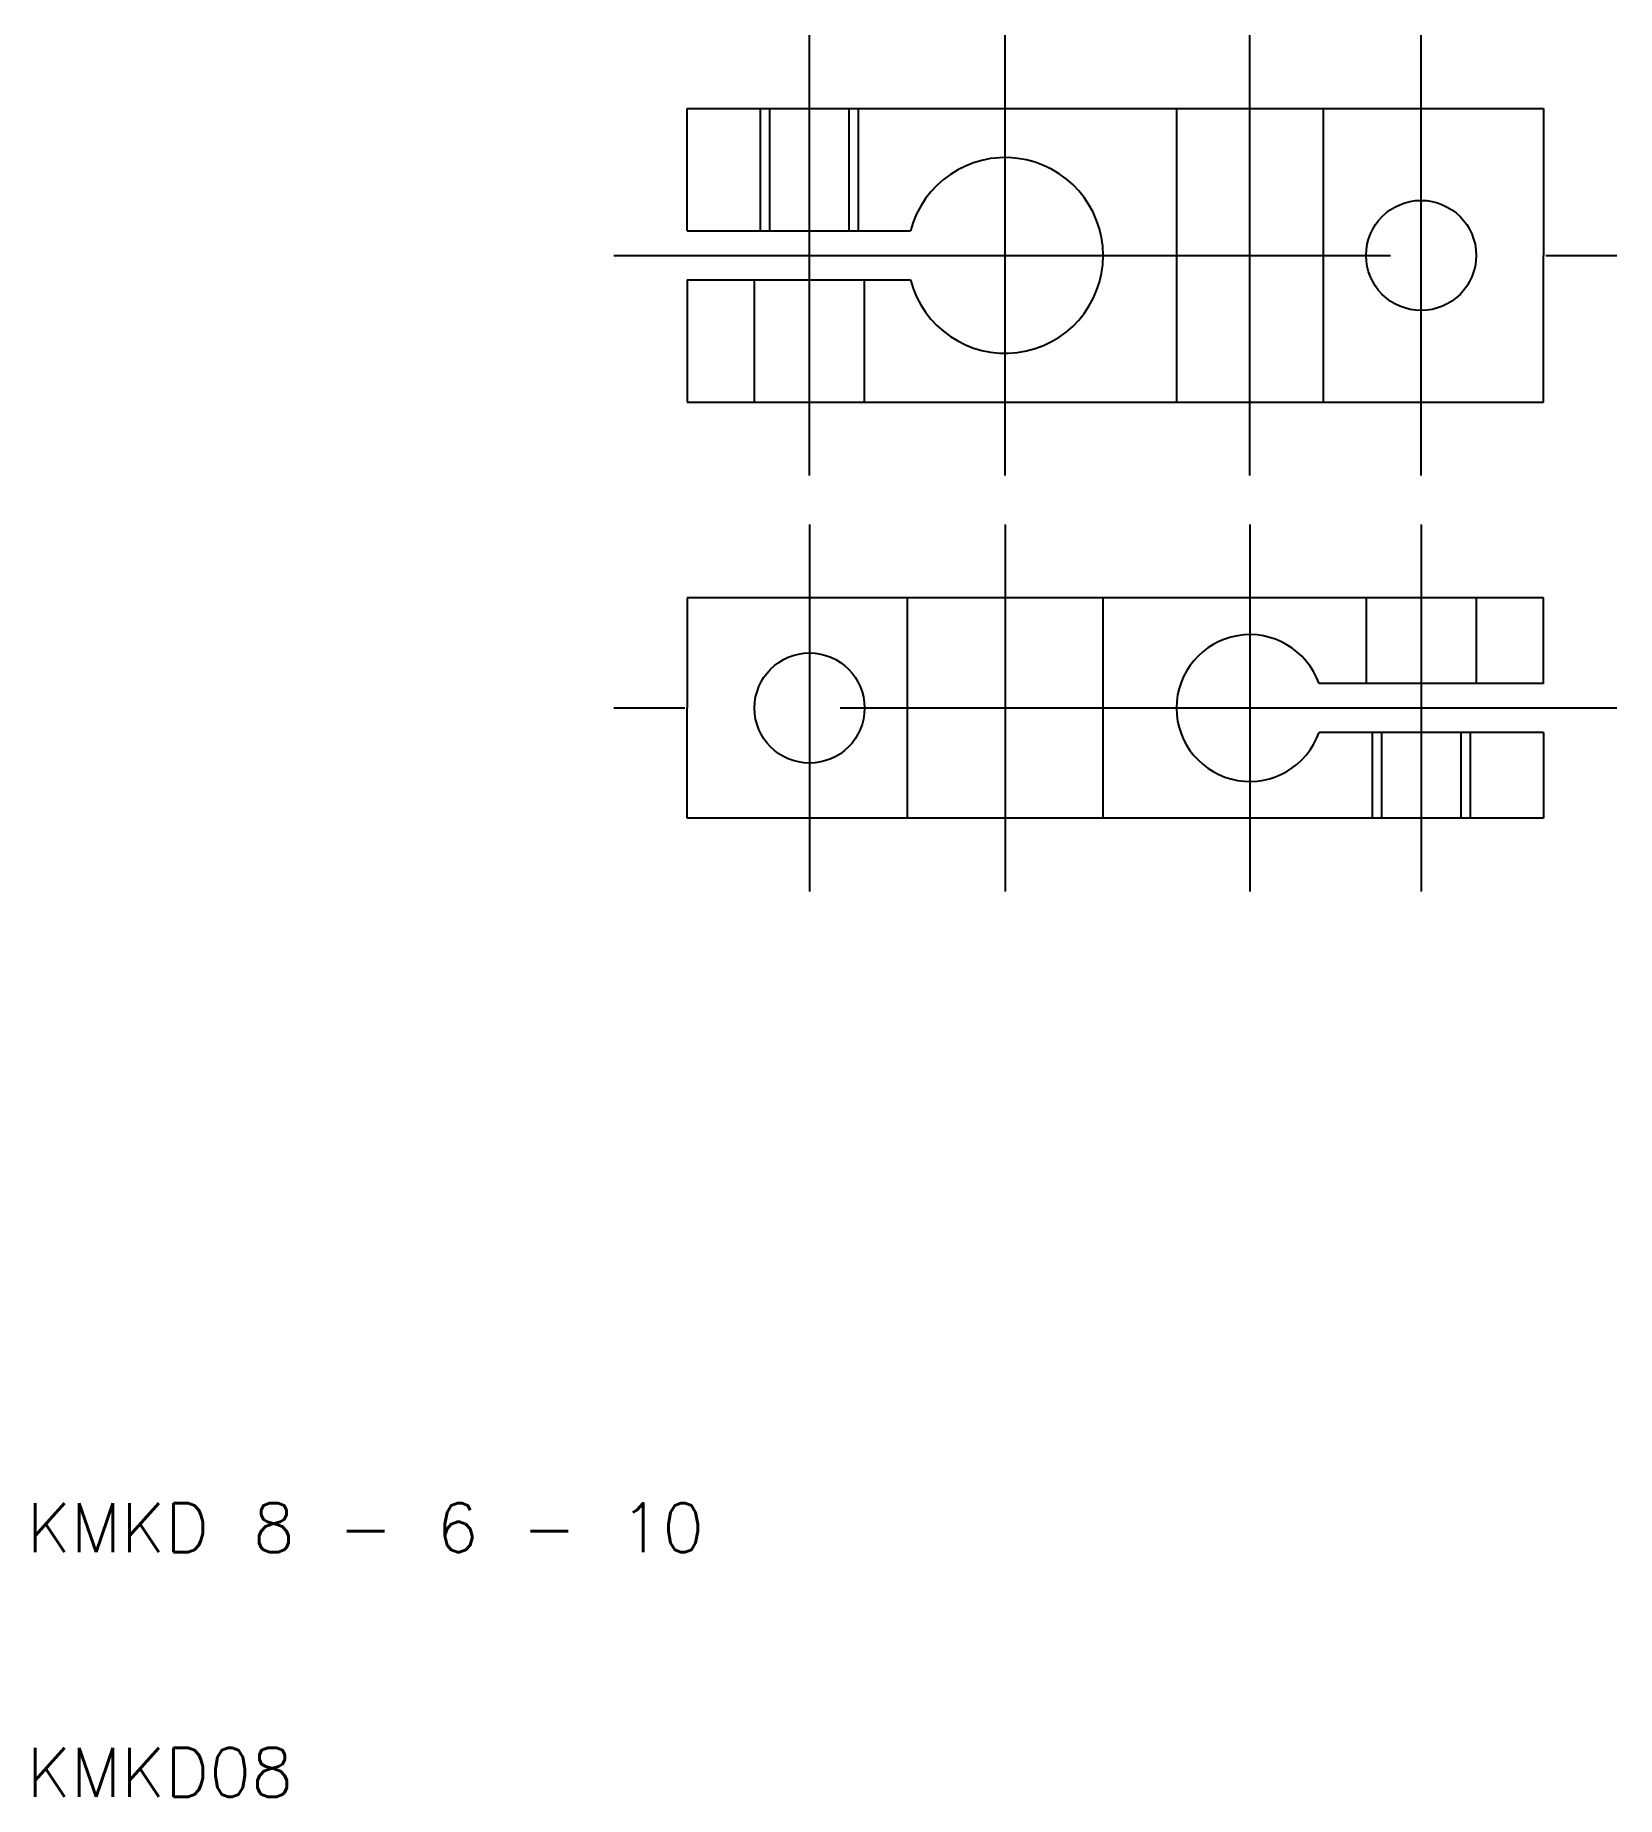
# Model space of a CAD drawing. Extents: x 10.3 to 75, y 10 to 82.
import ezdxf

# ---------------------------------------------------------------- set-up
doc = ezdxf.new("R2010")
doc.units = 0
doc.linetypes.add('CENTER', pattern=[50.8, 31.75, -6.35, 6.35, -6.35])
doc.linetypes.add('DASHED', pattern=[19.05, 12.7, -6.35])
doc.layers.get('0').update_dxf_attribs({"linetype": 'CONTINUOUS'})
doc.layers.add('CENTER', color=1, linetype='CENTER')
doc.styles.get("Standard").update_dxf_attribs({"font": 'txt.shx'})

msp = doc.modelspace()

# ---------------------------------------------------------------- linework, layer by layer
for p, q in [((37, 79), (72, 79)), ((37, 74), (37, 79)), ((72, 79), (72, 73)), ((37, 74), (46.127, 74)), ((72, 67), (72, 73)), ((37, 72), (46.127, 72)), ((37, 72), (37, 67)), ((37, 67), (72, 67)), ((72, 59), (37, 59)), ((37, 59), (37, 54.5)), ((72, 55.5), (72, 59)), ((72, 55.5), (62.828, 55.5)), ((37, 50), (37, 54.5)), ((72, 53.5), (62.828, 53.5)), ((72, 53.5), (72, 50)), ((72, 50), (37, 50))]:
    msp.add_line(p, q)
at = {"color": 3, "linetype": 'DASHED'}
for p, q in [((40, 74), (40, 79)), ((40.379, 74), (40.379, 79)), ((43.621, 74), (43.621, 79)), ((44, 74), (44, 79)), ((57, 79), (57, 67)), ((63, 79), (63, 67)), ((39.75, 67), (39.75, 72)), ((44.25, 67), (44.25, 72)), ((46, 50), (46, 59)), ((54, 50), (54, 59)), ((64.75, 59), (64.75, 55.5)), ((69.25, 59), (69.25, 55.5)), ((65, 53.5), (65, 50)), ((65.379, 53.5), (65.379, 50)), ((68.621, 53.5), (68.621, 50)), ((69, 53.5), (69, 50))]:
    msp.add_line(p, q, dxfattribs=at)
for centre in [(67, 73), (42, 54.5)]:
    msp.add_circle(centre, 2.25)
for centre, radius, start, end in [((50, 73), 4, 194.47751, 165.52249), ((60, 54.5), 3, 19.47122, 340.52878)]:
    msp.add_arc(centre, radius, start, end)
at = {"layer": 'CENTER'}
for p, q in [((42, 64), (42, 82)), ((50, 64), (50, 82)), ((60, 64), (60, 82)), ((67, 64), (67, 82)), ((34, 73), (75, 73)), ((42, 62), (42, 47)), ((50, 62), (50, 47)), ((60, 62), (60, 47)), ((67, 62), (67, 47)), ((75, 54.5), (34, 54.5))]:
    msp.add_line(p, q, dxfattribs=at)

# ---------------------------------------------------------------- texts
for s, p in [('KMKD 8 - 6 - 10', (10, 20)), ('KMKD08', (10, 10))]:
    msp.add_text(s, height=2).set_placement(p)

doc.saveas('drawing.dxf')
